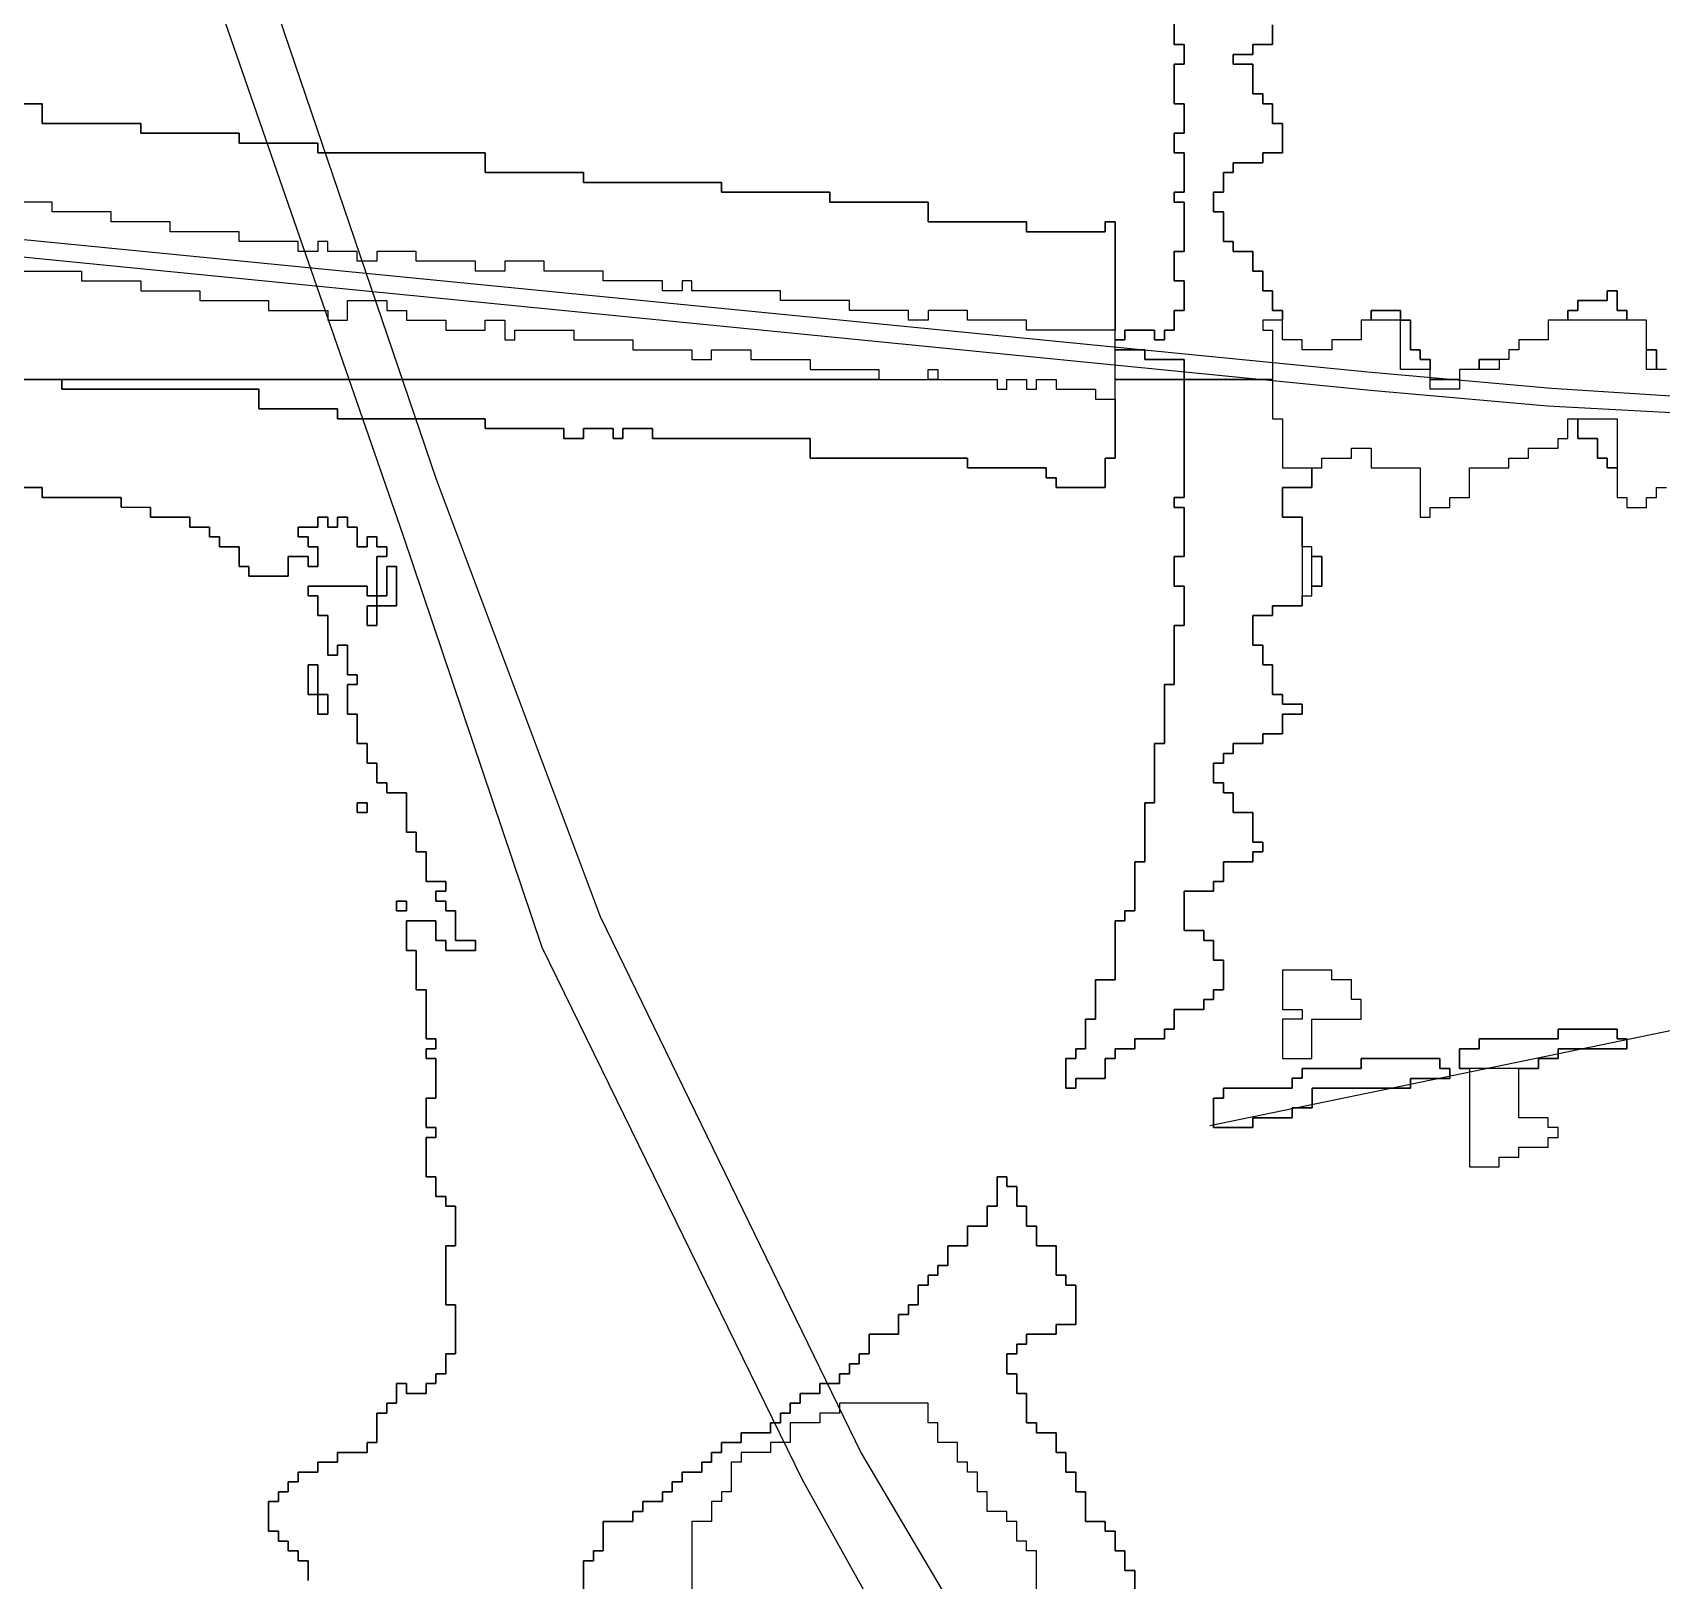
# Model space of a CAD drawing. Header units: metres. Extents: x 553506 to 563855, y 142925 to 150243.
# Drawn here: x 556150 to 556481, y 145756 to 146070.4 of the extents above; entities that cross this region are included whole.
import ezdxf

# ---------------------------------------------------------------- set-up
doc = ezdxf.new("R2010")
doc.units = ezdxf.units.M
for name, color, linetype in [('C-FLOOD_ZONE_3', 150, 'Continuous'), ('C-RAILWAYS', 250, 'Continuous'), ('C-ROADS', 33, 'Continuous'), ('C-WATERWAYS', 5, 'Continuous')]:
    doc.layers.add(name, color=color, linetype=linetype)

msp = doc.modelspace()

# ---------------------------------------------------------------- linework, layer by layer
at = {"layer": 'C-FLOOD_ZONE_3'}
for points in [[(556382, 146076), (556382, 146068), (556384, 146068), (556384, 146064), (556382, 146064), (556382, 146056), (556384, 146056), (556384, 146050), (556382, 146050), (556382, 146046), (556384, 146046), (556384, 146038), (556382, 146038), (556382, 146036), (556384, 146036), (556384, 146026), (556382, 146026), (556382, 146020), (556384, 146020), (556384, 146014), (556382, 146014), (556382, 146010), (556380, 146010), (556380, 146008), (556378, 146008), (556378, 146010), (556372, 146010), (556372, 146008), (556370, 146008), (556370, 146010), (556370, 146032), (556368, 146032), (556368, 146030), (556352, 146030), (556352, 146032), (556332, 146032), (556332, 146036), (556312, 146036), (556312, 146038), (556290, 146038), (556290, 146040), (556262, 146040), (556262, 146042), (556242, 146042), (556242, 146046), (556208, 146046), (556208, 146048), (556192, 146048), (556192, 146050), (556172, 146050), (556172, 146052), (556152, 146052), (556152, 146056), (556124, 146056)], [(556402, 146072), (556402, 146068), (556398, 146068), (556398, 146066), (556394, 146066), (556394, 146064), (556398, 146064), (556398, 146058), (556400, 146058), (556400, 146056), (556402, 146056), (556402, 146052), (556404, 146052), (556404, 146048), (556404, 146046), (556400, 146046), (556400, 146044), (556394, 146044), (556394, 146042), (556392, 146042), (556392, 146038), (556392, 146038), (556390, 146038), (556390, 146034), (556392, 146034), (556392, 146028), (556394, 146028), (556394, 146026), (556398, 146026), (556398, 146022), (556400, 146022), (556400, 146018), (556402, 146018), (556402, 146014), (556404, 146014), (556404, 146012), (556400, 146012), (556400, 146010), (556402, 146010), (556402, 146000), (556384, 146000), (556384, 146004), (556376, 146004), (556376, 146006), (556370, 146006), (556370, 146008), (556372, 146008), (556372, 146010), (556378, 146010), (556378, 146008), (556380, 146008), (556380, 146010), (556382, 146010), (556382, 146014), (556384, 146014), (556384, 146020), (556382, 146020), (556382, 146026), (556384, 146026), (556384, 146036), (556382, 146036), (556382, 146038), (556384, 146038), (556384, 146046), (556382, 146046), (556382, 146050), (556384, 146050), (556384, 146056), (556382, 146056), (556382, 146064), (556384, 146064), (556384, 146068), (556382, 146068), (556382, 146076)], [(556482, 146002), (556480, 146002), (556480, 146006), (556478, 146006), (556478, 146012), (556474, 146012), (556474, 146014), (556472, 146014), (556472, 146018), (556470, 146018), (556470, 146016), (556464, 146016), (556464, 146014), (556462, 146014), (556462, 146012), (556458, 146012), (556458, 146008), (556452, 146008), (556452, 146006), (556450, 146006), (556450, 146004), (556448, 146004), (556444, 146004), (556444, 146002), (556440, 146002), (556440, 146000), (556434, 146000), (556434, 146002), (556434, 146004), (556432, 146004), (556432, 146006), (556430, 146006), (556430, 146012), (556428, 146012), (556428, 146014), (556422, 146014), (556422, 146012), (556420, 146012), (556420, 146008), (556414, 146008), (556414, 146006), (556408, 146006), (556408, 146008), (556404, 146008), (556404, 146012), (556404, 146014), (556402, 146014), (556402, 146018), (556400, 146018), (556400, 146022), (556398, 146022), (556398, 146026), (556394, 146026), (556394, 146028), (556392, 146028), (556392, 146034), (556390, 146034), (556390, 146038), (556392, 146038), (556392, 146042), (556394, 146042), (556394, 146044), (556400, 146044), (556400, 146046), (556404, 146046), (556404, 146048), (556404, 146052), (556402, 146052), (556402, 146056), (556400, 146056), (556400, 146058), (556398, 146058), (556398, 146064), (556394, 146064), (556394, 146066), (556398, 146066), (556398, 146068), (556402, 146068), (556402, 146072)], [(556124, 146056), (556152, 146056), (556152, 146052), (556172, 146052), (556172, 146050), (556192, 146050), (556192, 146048), (556208, 146048), (556208, 146046), (556242, 146046), (556242, 146042), (556262, 146042), (556262, 146040), (556290, 146040), (556290, 146038), (556312, 146038), (556312, 146036), (556332, 146036), (556332, 146032), (556352, 146032), (556352, 146030), (556368, 146030), (556368, 146032), (556370, 146032), (556370, 146010), (556364, 146010), (556352, 146010), (556352, 146012), (556344, 146012), (556340, 146012), (556340, 146014), (556332, 146014), (556332, 146012), (556328, 146012), (556328, 146014), (556316, 146014), (556316, 146016), (556306, 146016), (556302, 146016), (556302, 146018), (556290, 146018), (556284, 146018), (556284, 146020), (556282, 146020), (556282, 146018), (556278, 146018), (556278, 146020), (556270, 146020), (556266, 146020), (556266, 146022), (556254, 146022), (556254, 146024), (556246, 146024), (556246, 146024), (556246, 146022), (556240, 146022), (556240, 146024), (556238, 146024), (556234, 146024), (556228, 146024), (556228, 146026), (556226, 146026), (556220, 146026), (556220, 146024), (556216, 146024), (556216, 146026), (556210, 146026), (556210, 146028), (556208, 146028), (556208, 146026), (556204, 146026), (556204, 146028), (556192, 146028), (556192, 146030), (556184, 146030), (556178, 146030), (556178, 146032), (556166, 146032), (556166, 146034), (556154, 146034), (556154, 146036), (556142, 146036)], [(556148, 146022), (556160, 146022), (556160, 146020), (556172, 146020), (556172, 146018), (556182, 146018), (556184, 146018), (556184, 146016), (556198, 146016), (556198, 146014), (556210, 146014), (556210, 146012), (556214, 146012), (556214, 146016), (556222, 146016), (556222, 146014), (556226, 146014), (556226, 146012), (556234, 146012), (556234, 146010), (556242, 146010), (556242, 146012), (556246, 146012), (556246, 146008), (556248, 146008), (556248, 146010), (556260, 146010), (556260, 146008), (556272, 146008), (556272, 146006), (556284, 146006), (556284, 146004), (556288, 146004), (556288, 146006), (556296, 146006), (556296, 146004), (556308, 146004), (556308, 146002), (556322, 146002), (556322, 146000), (556212.0424, 146000), (556138, 146000)], [(556138, 146000), (556156, 146000), (556156, 145998), (556164, 145998), (556170, 145998), (556172, 145998), (556196, 145998), (556196, 145994), (556198, 145994), (556212, 145994), (556212, 145992), (556242, 145992), (556242, 145990), (556252, 145990), (556254, 145990), (556258, 145990), (556258, 145988), (556262, 145988), (556262, 145990), (556268, 145990), (556268, 145988), (556270, 145988), (556270, 145990), (556276, 145990), (556276, 145988), (556284, 145988), (556308, 145988), (556308, 145984), (556340, 145984), (556340, 145982), (556356, 145982), (556356, 145980), (556358, 145980), (556358, 145978), (556366, 145978), (556368, 145978), (556368, 145984), (556370, 145984), (556370, 145996), (556370, 146000), (556377.6794, 146000), (556384, 146000), (556384, 145984), (556384, 145976), (556382, 145976), (556382, 145974), (556384, 145974), (556384, 145964), (556382, 145964), (556382, 145958), (556384, 145958), (556384, 145950), (556382, 145950), (556382, 145938), (556380, 145938), (556380, 145926), (556378, 145926), (556378, 145914), (556376, 145914), (556376, 145902), (556374, 145902), (556374, 145892), (556372, 145892), (556372, 145890), (556370, 145890), (556370, 145878), (556366, 145878), (556366, 145870), (556364, 145870), (556364, 145864), (556362, 145864), (556362, 145862), (556360, 145862), (556360, 145856), (556362, 145856), (556362, 145858), (556368, 145858), (556368, 145862), (556370, 145862), (556370, 145864), (556374, 145864), (556374, 145866), (556380, 145866), (556380, 145868), (556382, 145868), (556382, 145872), (556388, 145872), (556388, 145874), (556390, 145874), (556390, 145876), (556392, 145876), (556392, 145882), (556390, 145882), (556390, 145886), (556388, 145886), (556388, 145888), (556384, 145888), (556384, 145896), (556390, 145896), (556390, 145898), (556392, 145898), (556392, 145902), (556398, 145902), (556398, 145904), (556400, 145904), (556400, 145906), (556398, 145906), (556398, 145912), (556394, 145912), (556394, 145916), (556392, 145916), (556392, 145918), (556390, 145918), (556390, 145922), (556392, 145922), (556392, 145924), (556394, 145924), (556394, 145926), (556400, 145926), (556400, 145928), (556404, 145928), (556404, 145932), (556408, 145932), (556408, 145934), (556404, 145934), (556404, 145936), (556402, 145936), (556402, 145942), (556400, 145942), (556400, 145946), (556398, 145946), (556398, 145948), (556398, 145952), (556402, 145952), (556402, 145954), (556408, 145954), (556408, 145956), (556410, 145956), (556410, 145958), (556412, 145958), (556412, 145964), (556410, 145964), (556410, 145966), (556408, 145966), (556408, 145972), (556404, 145972), (556404, 145976), (556404, 145978), (556410, 145978), (556410, 145982), (556412, 145982), (556412, 145984), (556418, 145984), (556418, 145986), (556420, 145986), (556422, 145986), (556422, 145982), (556424, 145982), (556432, 145982), (556432, 145972), (556434, 145972), (556434, 145974), (556438, 145974), (556438, 145976), (556442, 145976), (556442, 145978), (556442, 145982), (556448, 145982), (556450, 145982), (556450, 145984), (556454, 145984), (556454, 145986), (556460, 145986), (556460, 145988), (556462, 145988), (556462, 145992), (556464, 145992), (556464, 145988), (556468, 145988), (556468, 145984), (556470, 145984), (556470, 145982), (556472, 145982), (556472, 145976), (556474, 145976), (556474, 145974), (556478, 145974), (556478, 145976), (556480, 145976), (556480, 145978), (556482, 145978)], [(556206.0006, 145755.9994), (556206.0006, 145760.0006), (556204.001, 145760.001), (556204.0006, 145762.0006), (556202.001, 145762.001), (556202.0006, 145764.0006), (556200.001, 145764.001), (556200.0006, 145766.0006), (556198.001, 145766.001), (556198.001, 145771.999), (556200.0006, 145771.9994), (556200.001, 145773.999), (556202.0006, 145773.9994), (556202.001, 145775.999), (556204.0006, 145775.9994), (556204.001, 145777.999), (556208.0006, 145777.9994), (556208.001, 145779.999), (556212.0006, 145779.9994), (556212.001, 145781.999), (556218.0006, 145781.9994), (556218.001, 145783.999), (556220.0006, 145783.9994), (556220.001, 145788), (556220.001, 145789.999), (556222.0006, 145789.9994), (556222.001, 145791.999), (556224.0006, 145791.9994), (556224.001, 145794), (556224.001, 145795.999), (556225.999, 145795.999), (556225.9994, 145793.9994), (556230.0006, 145793.9994), (556230.001, 145795.999), (556232.0006, 145795.9994), (556232.001, 145797.999), (556234.0006, 145797.9994), (556234.001, 145800), (556234.001, 145801.999), (556236.0006, 145801.9994), (556236.001, 145808), (556236.0006, 145812.0006), (556234.001, 145812.001), (556234.001, 145814), (556234.001, 145820), (556234.001, 145823.999), (556236.0006, 145823.9994), (556236.0006, 145832.0006), (556234.001, 145832.001), (556234.0006, 145834.0006), (556232.001, 145834.001), (556232.0006, 145838.0006), (556230.001, 145838.001), (556230.001, 145845.999), (556232.0006, 145845.9994), (556232.0006, 145848.0006), (556230.001, 145848.001), (556230.001, 145853.999), (556232.0006, 145853.9994), (556232.0006, 145862.0006), (556230.001, 145862.001), (556230.001, 145863.999), (556232.0006, 145863.9994), (556232.0006, 145866.0006), (556230.001, 145866.001), (556230.001, 145868), (556230.001, 145870), (556230.0006, 145876.0006), (556228.001, 145876.001), (556228.0006, 145884.0006), (556226.001, 145884.001), (556226.001, 145889.999), (556231.999, 145889.999), (556231.9994, 145885.9994), (556233.999, 145885.999), (556233.9994, 145883.9994), (556240.0006, 145883.9994), (556240.0006, 145886.0006), (556236.001, 145886.001), (556236.0006, 145892.0006), (556234.001, 145892.001), (556234.0006, 145894.0006), (556232.001, 145894.001), (556232.001, 145895.999), (556234.0006, 145895.9994), (556234.0006, 145898.0006), (556230.001, 145898.001), (556230.0006, 145904.0006), (556228.001, 145904.001), (556228.0006, 145908.0006), (556226.001, 145908.001), (556226.0006, 145916.0006), (556222.001, 145916.001), (556222.0006, 145918.0006), (556220.001, 145918.001), (556220.0006, 145922.0006), (556218.001, 145922.001), (556218.0006, 145926.0006), (556216.001, 145926.001), (556216.0006, 145932.0006), (556214.001, 145932.001), (556214.001, 145937.999), (556216.0006, 145937.9994), (556216.0006, 145940.0006), (556214.001, 145940.001), (556214.0006, 145946.0006), (556211.9994, 145946.0006), (556211.999, 145944.001), (556210.001, 145944.001), (556210.0006, 145952.0006), (556208.001, 145952.001), (556208.0006, 145956.0006), (556206.001, 145956.001), (556206.001, 145957.999), (556217.999, 145957.999), (556217.9994, 145955.9994), (556220, 145956), (556220.001, 145963.999), (556222.0006, 145963.9994), (556222.0006, 145966.0006), (556220.001, 145966.001), (556220.0006, 145968.0006), (556217.9994, 145968.0006), (556217.999, 145966.001), (556216.001, 145966.001), (556216.0006, 145970.0006), (556214.001, 145970.001), (556214.0006, 145972.0006), (556211.9994, 145972.0006), (556211.999, 145970.001), (556210.001, 145970.001), (556210.0006, 145972.0006), (556207.9994, 145972.0006), (556207.999, 145970.001), (556203.9994, 145970.0006), (556203.9994, 145967.9994), (556205.999, 145967.999), (556205.9994, 145965.9994), (556207.999, 145965.999), (556207.999, 145962.001), (556206.001, 145962.001), (556206.0006, 145964.0006), (556201.9994, 145964.0006), (556201.999, 145960.001), (556196, 145960.001), (556194.001, 145960.001), (556194.0006, 145962.0006), (556192.001, 145962.001), (556192.001, 145964), (556192.0006, 145966.0006), (556188.001, 145966.001), (556188.0006, 145968.0006), (556186.001, 145968.001), (556186.0006, 145970.0006), (556182.001, 145970.001), (556182.0006, 145972.0006), (556178, 145972.001), (556174.001, 145972.001), (556174.0006, 145974.0006), (556168.001, 145974.001), (556168.0006, 145976.0006), (556160, 145976.001), (556158, 145976.001), (556154, 145976.001), (556152.001, 145976.001), (556152.0006, 145978.0006), (556147.9994, 145978.0006)], [(556147.9994, 145978.0006), (556152.0006, 145978.0006), (556152.001, 145976.001), (556154, 145976.001), (556158, 145976.001), (556160, 145976.001), (556168.0006, 145976.0006), (556168.001, 145974.001), (556174.0006, 145974.0006), (556174.001, 145972.001), (556178, 145972.001), (556182.0006, 145972.0006), (556182.001, 145970.001), (556186.0006, 145970.0006), (556186.001, 145968.001), (556188.0006, 145968.0006), (556188.001, 145966.001), (556192.0006, 145966.0006), (556192.001, 145964), (556192.001, 145962.001), (556194.0006, 145962.0006), (556194.001, 145960.001), (556196, 145960.001), (556201.999, 145960.001), (556201.9994, 145964.0006), (556206.0006, 145964.0006), (556206.001, 145962.001), (556207.999, 145962.001), (556207.999, 145965.999), (556205.9994, 145965.9994), (556205.999, 145967.999), (556203.9994, 145967.9994), (556203.9994, 145970.0006), (556207.999, 145970.001), (556207.9994, 145972.0006), (556210.0006, 145972.0006), (556210.001, 145970.001), (556211.999, 145970.001), (556211.9994, 145972.0006), (556214.0006, 145972.0006), (556214.001, 145970.001), (556216.0006, 145970.0006), (556216.001, 145966.001), (556217.999, 145966.001), (556217.9994, 145968.0006), (556220.0006, 145968.0006), (556220.001, 145966.001), (556222.0006, 145966.0006), (556222.0006, 145963.9994), (556220.001, 145963.999), (556220, 145956), (556217.9994, 145955.9994), (556217.999, 145957.999), (556206.001, 145957.999), (556206.001, 145956.001), (556208.0006, 145956.0006), (556208.001, 145952.001), (556210.0006, 145952.0006), (556210.001, 145944.001), (556211.999, 145944.001), (556211.9994, 145946.0006), (556214.0006, 145946.0006), (556214.001, 145940.001), (556216.0006, 145940.0006), (556216.0006, 145937.9994), (556214.001, 145937.999), (556214.001, 145932.001), (556216.0006, 145932.0006), (556216.001, 145926.001), (556218.0006, 145926.0006), (556218.001, 145922.001), (556220.0006, 145922.0006), (556220.001, 145918.001), (556222.0006, 145918.0006), (556222.001, 145916.001), (556226.0006, 145916.0006), (556226.001, 145908.001), (556228.0006, 145908.0006), (556228.001, 145904.001), (556230.0006, 145904.0006), (556230.001, 145898.001), (556234.0006, 145898.0006), (556234.0006, 145895.9994), (556232.001, 145895.999), (556232.001, 145894.001), (556234.0006, 145894.0006), (556234.001, 145892.001), (556236.0006, 145892.0006), (556236.001, 145886.001), (556240.0006, 145886.0006), (556240.0006, 145883.9994), (556233.9994, 145883.9994), (556233.999, 145885.999), (556231.9994, 145885.9994), (556231.999, 145889.999), (556226.001, 145889.999), (556226.001, 145884.001), (556228.0006, 145884.0006), (556228.001, 145876.001), (556230.0006, 145876.0006), (556230.001, 145870), (556230.001, 145868), (556230.001, 145866.001), (556232.0006, 145866.0006), (556232.0006, 145863.9994), (556230.001, 145863.999), (556230.001, 145862.001), (556232.0006, 145862.0006), (556232.0006, 145853.9994), (556230.001, 145853.999), (556230.001, 145848.001), (556232.0006, 145848.0006), (556232.0006, 145845.9994), (556230.001, 145845.999), (556230.001, 145838.001), (556232.0006, 145838.0006), (556232.001, 145834.001), (556234.0006, 145834.0006), (556234.001, 145832.001), (556236.0006, 145832.0006), (556236.0006, 145823.9994), (556234.001, 145823.999), (556234.001, 145820), (556234.001, 145814), (556234.001, 145812.001), (556236.0006, 145812.0006), (556236.001, 145808), (556236.0006, 145801.9994), (556234.001, 145801.999), (556234.001, 145800), (556234.0006, 145797.9994), (556232.001, 145797.999), (556232.0006, 145795.9994), (556230.001, 145795.999), (556230.0006, 145793.9994), (556225.9994, 145793.9994), (556225.999, 145795.999), (556224.001, 145795.999), (556224.001, 145794), (556224.0006, 145791.9994), (556222.001, 145791.999), (556222.0006, 145789.9994), (556220.001, 145789.999), (556220.001, 145788), (556220.0006, 145783.9994), (556218.001, 145783.999), (556218.0006, 145781.9994), (556212.001, 145781.999), (556212.0006, 145779.9994), (556208.001, 145779.999), (556208.0006, 145777.9994), (556204.001, 145777.999), (556204.0006, 145775.9994), (556202.001, 145775.999), (556202.0006, 145773.9994), (556200.001, 145773.999), (556200.0006, 145771.9994), (556198.001, 145771.999), (556198.001, 145766.001), (556200.0006, 145766.0006), (556200.001, 145764.001), (556202.0006, 145764.0006), (556202.001, 145762.001), (556204.0006, 145762.0006), (556204.001, 145760.001), (556206.0006, 145760.0006), (556206.0006, 145755.9994)], [(556374, 145754), (556374, 145758), (556372, 145758), (556372, 145762), (556370, 145762), (556370, 145766), (556368, 145766), (556368, 145768), (556364, 145768), (556364, 145774), (556362, 145774), (556362, 145778), (556360, 145778), (556360, 145782), (556358, 145782), (556358, 145784), (556358, 145786), (556354, 145786), (556354, 145788), (556352, 145788), (556352, 145794), (556350, 145794), (556350, 145798), (556348, 145798), (556348, 145802), (556350, 145802), (556350, 145804), (556352, 145804), (556352, 145806), (556358, 145806), (556358, 145808), (556362, 145808), (556362, 145816), (556360, 145816), (556360, 145818), (556358, 145818), (556358, 145824), (556354, 145824), (556354, 145828), (556352, 145828), (556352, 145832), (556350, 145832), (556350, 145836), (556348, 145836), (556348, 145838), (556346, 145838), (556346, 145832), (556344, 145832), (556344, 145828), (556340, 145828), (556340, 145824), (556336, 145824), (556336, 145820), (556334, 145820), (556334, 145818), (556332, 145818), (556332, 145816), (556330, 145816), (556330, 145812), (556328, 145812), (556328, 145810), (556326, 145810), (556326, 145806), (556320, 145806), (556320, 145802), (556318, 145802), (556318, 145800), (556316, 145800), (556316, 145798), (556314, 145798), (556314, 145796), (556310, 145796), (556310, 145794), (556306, 145794), (556306, 145792), (556304, 145792), (556304, 145790), (556302, 145790), (556302, 145788), (556300, 145788), (556300, 145786), (556294, 145786), (556294, 145784), (556290, 145784), (556290, 145782), (556288, 145782), (556288, 145780), (556286, 145780), (556286, 145778), (556282, 145778), (556282, 145776), (556280, 145776), (556280, 145774), (556278, 145774), (556278, 145772), (556274, 145772), (556274, 145770), (556272, 145770), (556272, 145768), (556266, 145768), (556266, 145762), (556264, 145762), (556264, 145760), (556262, 145760), (556262, 145754)], [(556262, 145754), (556262, 145760), (556264, 145760), (556264, 145762), (556266, 145762), (556266, 145768), (556272, 145768), (556272, 145770), (556274, 145770), (556274, 145772), (556278, 145772), (556278, 145774), (556280, 145774), (556280, 145776), (556282, 145776), (556282, 145778), (556286, 145778), (556286, 145780), (556288, 145780), (556288, 145782), (556290, 145782), (556290, 145784), (556294, 145784), (556294, 145786), (556300, 145786), (556300, 145788), (556302, 145788), (556302, 145790), (556304, 145790), (556304, 145792), (556306, 145792), (556306, 145794), (556310, 145794), (556310, 145796), (556314, 145796), (556314, 145798), (556316, 145798), (556316, 145800), (556318, 145800), (556318, 145802), (556320, 145802), (556320, 145806), (556326, 145806), (556326, 145810), (556328, 145810), (556328, 145812), (556330, 145812), (556330, 145816), (556332, 145816), (556332, 145818), (556334, 145818), (556334, 145820), (556336, 145820), (556336, 145824), (556340, 145824), (556340, 145828), (556344, 145828), (556344, 145832), (556346, 145832), (556346, 145838), (556348, 145838), (556348, 145836), (556350, 145836), (556350, 145832), (556352, 145832), (556352, 145828), (556354, 145828), (556354, 145824), (556358, 145824), (556358, 145818), (556360, 145818), (556360, 145816), (556362, 145816), (556362, 145808), (556358, 145808), (556358, 145806), (556352, 145806), (556352, 145804), (556350, 145804), (556350, 145802), (556348, 145802), (556348, 145798), (556350, 145798), (556350, 145794), (556352, 145794), (556352, 145788), (556354, 145788), (556354, 145786), (556358, 145786), (556358, 145784), (556358, 145782), (556360, 145782), (556360, 145778), (556362, 145778), (556362, 145774), (556364, 145774), (556364, 145768), (556368, 145768), (556368, 145766), (556370, 145766), (556370, 145762), (556372, 145762), (556372, 145758), (556374, 145758), (556374, 145754)], [(556354, 145754), (556354, 145762), (556352, 145762), (556352, 145764), (556350, 145764), (556350, 145768), (556348, 145768), (556348, 145770), (556344, 145770), (556344, 145774), (556342, 145774), (556342, 145776), (556342, 145778), (556340, 145778), (556340, 145780), (556338, 145780), (556338, 145784), (556334, 145784), (556334, 145788), (556332, 145788), (556332, 145792), (556314, 145792), (556314, 145790), (556310, 145790), (556310, 145788), (556304, 145788), (556304, 145784), (556300, 145784), (556300, 145782), (556294, 145782), (556294, 145780), (556292, 145780), (556292, 145774), (556290, 145774), (556290, 145772), (556288, 145772), (556288, 145768), (556284, 145768), (556284, 145752)]]:
    msp.add_lwpolyline(points, dxfattribs=at)
for points in [[(556470, 146016), (556470, 146018), (556472, 146018), (556472, 146014), (556474, 146014), (556474, 146012), (556462, 146012), (556462, 146014), (556464, 146014), (556464, 146016), (556470, 146016)], [(556428, 146012), (556422, 146012), (556422, 146014), (556428, 146014), (556428, 146012)], [(556432, 146006), (556432, 146004), (556434, 146004), (556434, 146002), (556428, 146002), (556428, 146012), (556430, 146012), (556430, 146006), (556432, 146006)], [(556376, 146006), (556376, 146004), (556384, 146004), (556384, 146000), (556377.6794, 146000), (556370, 146000), (556370, 146006), (556376, 146006)], [(556480, 146002), (556478, 146002), (556478, 146006), (556480, 146006), (556480, 146002)], [(556448, 146004), (556448, 146002), (556444, 146002), (556444, 146004), (556448, 146004)], [(556242, 145992), (556212, 145992), (556212, 145994), (556198, 145994), (556196, 145994), (556196, 145998), (556172, 145998), (556170, 145998), (556164, 145998), (556156, 145998), (556156, 146000), (556212.0424, 146000), (556322, 146000), (556332, 146000), (556334, 146000), (556346, 146000), (556346, 145998), (556348, 145998), (556348, 146000), (556352, 146000), (556352, 145998), (556354, 145998), (556354, 146000), (556358, 146000), (556358, 145998), (556366, 145998), (556366, 145996), (556370, 145996), (556370, 145984), (556368, 145984), (556368, 145978), (556366, 145978), (556358, 145978), (556358, 145980), (556356, 145980), (556356, 145982), (556340, 145982), (556340, 145984), (556308, 145984), (556308, 145988), (556284, 145988), (556276, 145988), (556276, 145990), (556270, 145990), (556270, 145988), (556268, 145988), (556268, 145990), (556262, 145990), (556262, 145988), (556258, 145988), (556258, 145990), (556254, 145990), (556252, 145990), (556242, 145990), (556242, 145992)], [(556332, 146002), (556334, 146002), (556334, 146000), (556332, 146000), (556332, 146002)], [(556370, 145890), (556372, 145890), (556372, 145892), (556374, 145892), (556374, 145902), (556376, 145902), (556376, 145914), (556378, 145914), (556378, 145926), (556380, 145926), (556380, 145938), (556382, 145938), (556382, 145950), (556384, 145950), (556384, 145958), (556382, 145958), (556382, 145964), (556384, 145964), (556384, 145974), (556382, 145974), (556382, 145976), (556384, 145976), (556384, 145984), (556384, 146000), (556402, 146000), (556402, 145992), (556404, 145992), (556404, 145982), (556410, 145982), (556410, 145978), (556404, 145978), (556404, 145976), (556404, 145972), (556408, 145972), (556408, 145966), (556408, 145956), (556408, 145954), (556402, 145954), (556402, 145952), (556398, 145952), (556398, 145948), (556398, 145946), (556400, 145946), (556400, 145942), (556402, 145942), (556402, 145936), (556404, 145936), (556404, 145934), (556408, 145934), (556408, 145932), (556404, 145932), (556404, 145928), (556400, 145928), (556400, 145926), (556394, 145926), (556394, 145924), (556392, 145924), (556392, 145922), (556390, 145922), (556390, 145918), (556392, 145918), (556392, 145916), (556394, 145916), (556394, 145912), (556398, 145912), (556398, 145906), (556400, 145906), (556400, 145904), (556398, 145904), (556398, 145902), (556392, 145902), (556392, 145898), (556390, 145898), (556390, 145896), (556384, 145896), (556384, 145888), (556388, 145888), (556388, 145886), (556390, 145886), (556390, 145882), (556392, 145882), (556392, 145876), (556390, 145876), (556390, 145874), (556388, 145874), (556388, 145872), (556382, 145872), (556382, 145868), (556380, 145868), (556380, 145866), (556374, 145866), (556374, 145864), (556370, 145864), (556370, 145862), (556368, 145862), (556368, 145858), (556362, 145858), (556362, 145856), (556360, 145856), (556360, 145862), (556362, 145862), (556362, 145864), (556364, 145864), (556364, 145870), (556366, 145870), (556366, 145878), (556370, 145878), (556370, 145890)], [(556440, 146000), (556440, 145998), (556434, 145998), (556434, 146000), (556440, 146000)], [(556468, 145984), (556468, 145988), (556464, 145988), (556464, 145992), (556472, 145992), (556472, 145982), (556470, 145982), (556470, 145984), (556468, 145984)], [(556410, 145964), (556412, 145964), (556412, 145958), (556410, 145958), (556410, 145964)], [(556220, 145954), (556224.0006, 145953.9994), (556224.0006, 145962.0006), (556221.9994, 145962.0006), (556221.999, 145956.001), (556220, 145956), (556220, 145954)], [(556220, 145956), (556221.999, 145956.001), (556221.9994, 145962.0006), (556224.0006, 145962.0006), (556224.0006, 145953.9994), (556220, 145954), (556220, 145956)], [(556217.9994, 145954.0006), (556217.9994, 145949.9994), (556220.0006, 145949.9994), (556220, 145954), (556217.9994, 145954.0006)], [(556220, 145954), (556220.0006, 145949.9994), (556217.9994, 145949.9994), (556217.9994, 145954.0006), (556220, 145954)], [(556208, 145936), (556206.001, 145936.001), (556206.001, 145941.999), (556207.999, 145941.999), (556208, 145936)], [(556206.001, 145936.001), (556208, 145936), (556207.999, 145941.999), (556206.001, 145941.999), (556206.001, 145936.001)], [(556209.999, 145935.999), (556209.999, 145932.001), (556208.001, 145932.001), (556208, 145936), (556209.999, 145935.999)], [(556208.001, 145932.001), (556209.999, 145932.001), (556209.999, 145935.999), (556208, 145936), (556208.001, 145932.001)], [(556217.999, 145913.999), (556217.999, 145912.001), (556216.001, 145912.001), (556216.001, 145913.999), (556217.999, 145913.999)], [(556216.001, 145912.001), (556217.999, 145912.001), (556217.999, 145913.999), (556216.001, 145913.999), (556216.001, 145912.001)], [(556225.999, 145893.999), (556225.999, 145892.001), (556224.001, 145892.001), (556224.001, 145893.999), (556225.999, 145893.999)], [(556224.001, 145892.001), (556225.999, 145892.001), (556225.999, 145893.999), (556224.001, 145893.999), (556224.001, 145892.001)], [(556404, 145870), (556404, 145862), (556410, 145862), (556410, 145864), (556410, 145870), (556420, 145870), (556420, 145874), (556418, 145874), (556418, 145878), (556414, 145878), (556414, 145880), (556404, 145880), (556404, 145872), (556408, 145872), (556408, 145870), (556404, 145870)], [(556458, 145846), (556460, 145846), (556460, 145848), (556458, 145848), (556458, 145850), (556452, 145850), (556452, 145856), (556452, 145859.999), (556454, 145859.999), (556456.0006, 145859.9994), (556456.001, 145861.999), (556458, 145861.999), (556460.0006, 145861.9994), (556460.001, 145863.999), (556474.0006, 145863.9994), (556474.0006, 145866.0006), (556472.001, 145866.001), (556472.0006, 145868.0006), (556459.9994, 145868.0006), (556459.999, 145866.001), (556458, 145866.001), (556450, 145866.001), (556443.9994, 145866.0006), (556443.999, 145864.001), (556439.9994, 145864.0006), (556439.9994, 145859.9994), (556442, 145859.999), (556442, 145858), (556442, 145840), (556448, 145840), (556448, 145842), (556452, 145842), (556452, 145844), (556458, 145844), (556458, 145846)], [(556443.999, 145864.001), (556443.9994, 145866.0006), (556450, 145866.001), (556458, 145866.001), (556459.999, 145866.001), (556459.9994, 145868.0006), (556472.0006, 145868.0006), (556472.001, 145866.001), (556474.0006, 145866.0006), (556474.0006, 145863.9994), (556460.001, 145863.999), (556460.0006, 145861.9994), (556458, 145861.999), (556456.001, 145861.999), (556456.0006, 145859.9994), (556454, 145859.999), (556452, 145859.9995), (556450, 145860), (556442, 145859.9995), (556439.9994, 145859.9994), (556439.9994, 145864.0006), (556443.999, 145864.001)], [(556394, 145856.001), (556391.9994, 145856.0006), (556391.999, 145854.001), (556389.9994, 145854.0006), (556389.9994, 145847.9994), (556396, 145847.999), (556398.0006, 145847.9994), (556398.001, 145849.999), (556404, 145849.999), (556406.0006, 145849.9994), (556406.001, 145851.999), (556408, 145851.999), (556410.0006, 145851.9994), (556410.001, 145854), (556410.001, 145855.999), (556414, 145855.999), (556426, 145855.999), (556430.0006, 145855.9994), (556430.001, 145857.999), (556436, 145857.999), (556438.0006, 145857.9994), (556438.0006, 145860.0006), (556436.001, 145860.001), (556436.0006, 145862.0006), (556434, 145862.001), (556426, 145862.001), (556424, 145862.001), (556422, 145862.001), (556419.9994, 145862.0006), (556419.999, 145860.001), (556412, 145860.001), (556410, 145860.001), (556407.9994, 145860.0006), (556407.999, 145858.001), (556405.9994, 145858.0006), (556405.999, 145856.001), (556404, 145856.001), (556402, 145856.001), (556400, 145856.001), (556398, 145856.001), (556396, 145856.001), (556394, 145856.001)], [(556398.001, 145849.999), (556398.0006, 145847.9994), (556396, 145847.999), (556389.9994, 145847.9994), (556389.9994, 145854.0006), (556391.999, 145854.001), (556391.9994, 145856.0006), (556394, 145856.001), (556396, 145856.001), (556398, 145856.001), (556400, 145856.001), (556402, 145856.001), (556404, 145856.001), (556405.999, 145856.001), (556405.9994, 145858.0006), (556407.999, 145858.001), (556407.9994, 145860.0006), (556410, 145860.001), (556412, 145860.001), (556419.999, 145860.001), (556419.9994, 145862.0006), (556422, 145862.001), (556424, 145862.001), (556426, 145862.001), (556434, 145862.001), (556436.0006, 145862.0006), (556436.001, 145860.001), (556438.0006, 145860.0006), (556438.0006, 145857.9994), (556436, 145857.999), (556430.001, 145857.999), (556430.0006, 145855.9994), (556426, 145855.999), (556414, 145855.999), (556410.001, 145855.999), (556410.001, 145854), (556410.0006, 145851.9994), (556408, 145851.999), (556406.001, 145851.999), (556406.0006, 145849.9994), (556404, 145849.999), (556398.001, 145849.999)]]:
    msp.add_lwpolyline(points, close=True, dxfattribs=at)
at = {"layer": 'C-RAILWAYS'}
for points in [[(556045.0676, 146038.5915), (556421.3113, 146001.5048), (556458.6584, 145998.2344), (556499.8276, 145995.537), (556542.5426, 145994.2113), (556581.8412, 145994.1509), (556663.8693, 145996.6508)], [(556663.6075, 145992.3914), (556595.8301, 145990.6484), (556542.835, 145990.5809), (556499.4231, 145992.2859), (556457.8185, 145994.5806), (556421.8872, 145997.7494), (556045.1414, 146035.01)]]:
    msp.add_lwpolyline(points, dxfattribs=at)
at = {"layer": 'C-ROADS'}
for points in [[(556156.9592, 146200.4971), (556232.0583, 145979.6992), (556265.3758, 145890.9079), (556318.3766, 145781.8252)], [(556306.4976, 145776.4222), (556253.5607, 145884.5609), (556225.3547, 145968.3213), (556146.0676, 146196.9163)], [(556318.3766, 145781.8252), (556377.6828, 145681.6493), (556433.9305, 145599.0769), (556455.8108, 145572.3308)], [(556445.6549, 145565.9115), (556416.9481, 145601.6318), (556349.0193, 145699.8867), (556306.4976, 145776.4222)]]:
    msp.add_lwpolyline(points, dxfattribs=at)
at = {"layer": 'C-WATERWAYS'}
msp.add_lwpolyline([(556389.2393, 145848.4322), (556695.5136, 145911.6061), (556742.8263, 145922.5981), (556763.3063, 145933.5176), (556784.6388, 145935.2925), (556792.4889, 145934.0406)], dxfattribs=at)

doc.saveas('drawing.dxf')
